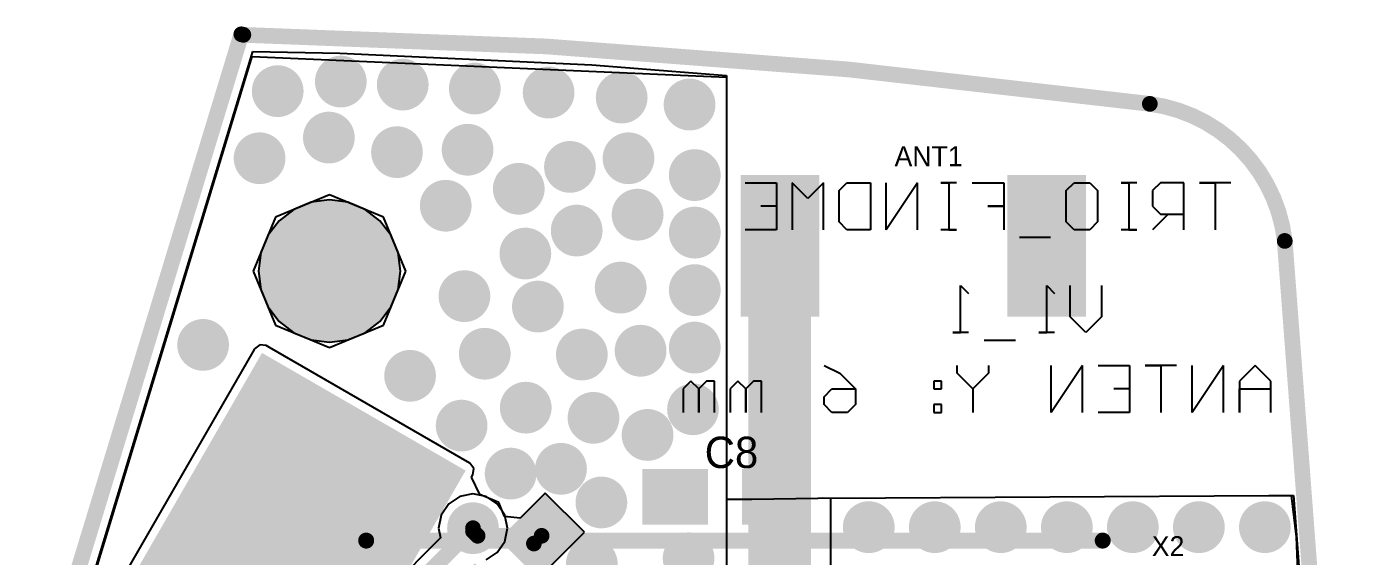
# Model space of a CAD drawing. Header units: millimetres. Extents: x 64.1 to 110.6, y 33.8 to 63.7.
# Drawn here: x 64.09 to 80.94, y 56.92 to 63.69 of the extents above; entities that cross this region are included whole.
import ezdxf

# ---------------------------------------------------------------- set-up
doc = ezdxf.new("R2010")
doc.units = ezdxf.units.MM
for name, color, linetype in [('BottomLayer', 5, 'Continuous'), ('BottomOverlay', 54, 'Continuous'), ('BottomSolder', 6, 'Continuous'), ('KeepOutLayer', 6, 'Continuous'), ('Mechanical16', 56, 'Continuous'), ('MultiLayer', 9, 'Continuous'), ('TopLayer', 1, 'Continuous'), ('TopOverlay', 2, 'Continuous'), ('TopPaste', 8, 'Continuous'), ('TopSolder', 216, 'Continuous'), ('ViaHoleLayer', 16, 'Continuous')]:
    doc.layers.add(name, color=color, linetype=linetype)

# ---------------------------------------------------------------- blocks, each defined once
blk = doc.blocks.new('AMCA31_3')
at = {"layer": 'TopLayer'}
for points in [[(0.8, 2.102), (-0.8, 2.102), (0.8, 1.302), (-0.8, 1.302)], [(0.8, -1.3), (-0.8, -1.3), (0.8, -2.1), (-0.8, -2.1)]]:
    blk.add_solid(points, dxfattribs=at)
at = {"layer": 'TopPaste'}
for points in [[(0.8, 2.102), (-0.8, 2.102), (0.8, 1.302), (-0.8, 1.302)], [(0.8, -1.3), (-0.8, -1.3), (0.8, -2.1), (-0.8, -2.1)]]:
    blk.add_solid(points, dxfattribs=at)
at = {"layer": 'TopSolder'}
for points in [[(0.902, 2.203), (-0.902, 2.203), (0.902, 1.2), (-0.902, 1.2)], [(0.902, -1.198), (-0.902, -1.198), (0.902, -2.202), (-0.902, -2.202)]]:
    blk.add_solid(points, dxfattribs=at)
blk = doc.blocks.new('0402_5')
at = {"layer": 'TopLayer'}
for points in [[(-0.9525, -0.254), (-0.3175, -0.254), (-0.9525, 0.254), (-0.3175, 0.254)], [(0.3175, -0.254), (0.9525, -0.254), (0.3175, 0.254), (0.9525, 0.254)]]:
    blk.add_solid(points, dxfattribs=at)
at = {"layer": 'TopPaste'}
for points in [[(-0.9525, -0.254), (-0.3175, -0.254), (-0.9525, 0.254), (-0.3175, 0.254)], [(0.3175, -0.254), (0.9525, -0.254), (0.3175, 0.254), (0.9525, 0.254)]]:
    blk.add_solid(points, dxfattribs=at)
at = {"layer": 'TopSolder'}
for points in [[(-1.0541, -0.3556), (-0.2159, -0.3556), (-1.0541, 0.3556), (-0.2159, 0.3556)], [(0.2159, -0.3556), (1.0541, -0.3556), (0.2159, 0.3556), (1.0541, 0.3556)]]:
    blk.add_solid(points, dxfattribs=at)
blk = doc.blocks.new('0402_8')
at = {"layer": 'TopLayer'}
for points in [[(-0.9525, -0.254), (-0.3175, -0.254), (-0.9525, 0.254), (-0.3175, 0.254)], [(0.3175, -0.254), (0.9525, -0.254), (0.3175, 0.254), (0.9525, 0.254)]]:
    blk.add_solid(points, dxfattribs=at)
at = {"layer": 'TopPaste'}
for points in [[(-0.9525, -0.254), (-0.3175, -0.254), (-0.9525, 0.254), (-0.3175, 0.254)], [(0.3175, -0.254), (0.9525, -0.254), (0.3175, 0.254), (0.9525, 0.254)]]:
    blk.add_solid(points, dxfattribs=at)
at = {"layer": 'TopSolder'}
for points in [[(-1.0541, -0.3556), (-0.2159, -0.3556), (-1.0541, 0.3556), (-0.2159, 0.3556)], [(0.2159, -0.3556), (1.0541, -0.3556), (0.2159, 0.3556), (1.0541, 0.3556)]]:
    blk.add_solid(points, dxfattribs=at)
blk = doc.blocks.new('0402_22')
at = {"layer": 'TopLayer'}
for points in [[(-0.9525, -0.254), (-0.3175, -0.254), (-0.9525, 0.254), (-0.3175, 0.254)], [(0.3175, -0.254), (0.9525, -0.254), (0.3175, 0.254), (0.9525, 0.254)]]:
    blk.add_solid(points, dxfattribs=at)
at = {"layer": 'TopPaste'}
for points in [[(-0.9525, -0.254), (-0.3175, -0.254), (-0.9525, 0.254), (-0.3175, 0.254)], [(0.3175, -0.254), (0.9525, -0.254), (0.3175, 0.254), (0.9525, 0.254)]]:
    blk.add_solid(points, dxfattribs=at)
at = {"layer": 'TopSolder'}
for points in [[(-1.0541, -0.3556), (-0.2159, -0.3556), (-1.0541, 0.3556), (-0.2159, 0.3556)], [(0.2159, -0.3556), (1.0541, -0.3556), (0.2159, 0.3556), (1.0541, 0.3556)]]:
    blk.add_solid(points, dxfattribs=at)

msp = doc.modelspace()

# ---------------------------------------------------------------- linework, layer by layer
at = {"layer": 'BottomLayer'}
for p, q in [((64.44, 55.04), (66.979, 63.369)), ((66.979, 63.369), (68.09, 63.351)), ((68.09, 63.351), (71.305, 63.2)), ((71.305, 63.2), (73.022, 63.065)), ((73.022, 63.065), (73.022, 61.252)), ((67.505, 61.357), (67.317, 61.213)), ((67.723, 61.448), (67.505, 61.357)), ((67.958, 61.478), (67.723, 61.448)), ((68.193, 61.448), (67.958, 61.478)), ((68.412, 61.357), (68.193, 61.448)), ((68.6, 61.213), (68.412, 61.357)), ((67.317, 61.213), (67.172, 61.025)), ((68.745, 61.025), (68.6, 61.213)), ((73.022, 61.252), (73.022, 60.119)), ((67.172, 61.025), (67.082, 60.806)), ((68.835, 60.806), (68.745, 61.025)), ((67.082, 60.806), (67.051, 60.571)), ((68.866, 60.571), (68.835, 60.806)), ((67.051, 60.571), (67.082, 60.336)), ((68.835, 60.336), (68.866, 60.571)), ((67.082, 60.336), (67.172, 60.117)), ((68.745, 60.117), (68.835, 60.336)), ((67.172, 60.117), (67.317, 59.929)), ((68.6, 59.929), (68.745, 60.117)), ((73.022, 60.119), (73.022, 59.047)), ((67.317, 59.929), (67.505, 59.785)), ((68.412, 59.785), (68.6, 59.929)), ((67.505, 59.785), (67.723, 59.694)), ((67.723, 59.694), (67.958, 59.663)), ((67.958, 59.663), (68.193, 59.694)), ((68.193, 59.694), (68.412, 59.785)), ((73.022, 59.047), (73.022, 58.501)), ((73.022, 58.501), (73.022, 57.663)), ((69.621, 57.697), (69.479, 57.602)), ((69.789, 57.731), (69.621, 57.697)), ((69.957, 57.697), (69.789, 57.731)), ((70.099, 57.602), (69.957, 57.697)), ((73.022, 57.663), (73.345, 57.663)), ((73.345, 57.663), (74.187, 57.675)), ((74.187, 57.675), (74.246, 57.678)), ((74.246, 57.678), (74.356, 57.675)), ((74.356, 57.675), (79.945, 57.707)), ((79.945, 57.707), (80.258, 57.707)), ((80.258, 57.707), (80.442, 55.275)), ((69.384, 57.46), (69.35, 57.292)), ((69.479, 57.602), (69.384, 57.46)), ((70.194, 57.46), (70.099, 57.602)), ((70.228, 57.292), (70.194, 57.46)), ((69.35, 57.292), (69.375, 57.167)), ((70.194, 57.124), (70.228, 57.292)), ((69.375, 57.167), (68.514, 56.306)), ((70.099, 56.982), (70.194, 57.124)), ((69.957, 56.887), (70.099, 56.982))]:
    msp.add_line(p, q, dxfattribs=at)
for points, const_width in [([(67.132, 62.865, 1), (67.462, 62.865, 1)], 0.33), ([(67.937, 62.987, 1), (68.267, 62.987, 1)], 0.33), ([(68.727, 62.948, 1), (69.057, 62.948, 1)], 0.33), ([(69.647, 62.898, 1), (69.977, 62.898, 1)], 0.33), ([(70.589, 62.847, 1), (70.919, 62.847, 1)], 0.33), ([(71.521, 62.783, 1), (71.851, 62.783, 1)], 0.33), ([(72.387, 62.694, 1), (72.718, 62.694, 1)], 0.33), ([(67.785, 62.273, 1), (68.115, 62.273, 1)], 0.33), ([(66.901, 62.009, 1), (67.231, 62.009, 1)], 0.33), ([(68.654, 62.087, 1), (68.984, 62.087, 1)], 0.33), ([(69.555, 62.118, 1), (69.885, 62.118, 1)], 0.33), ([(71.608, 62.009, 1), (71.938, 62.009, 1)], 0.33), ([(70.861, 61.899, 1), (71.191, 61.899, 1)], 0.33), ([(72.453, 61.795, 1), (72.784, 61.795, 1)], 0.33), ([(70.208, 61.62, 1), (70.538, 61.62, 1)], 0.33), ([(69.276, 61.404, 1), (69.606, 61.404, 1)], 0.33), ([(71.724, 61.29, 1), (72.055, 61.29, 1)], 0.33), ([(67.558, 60.571, 1), (68.358, 60.571, 1)], 0.8), ([(70.947, 61.087, 1), (71.277, 61.087, 1)], 0.33), ([(72.453, 61.061, 1), (72.784, 61.061, 1)], 0.33), ([(70.292, 60.794, 1), (70.622, 60.794, 1)], 0.33), ([(71.508, 60.36, 1), (71.839, 60.36, 1)], 0.33), ([(72.453, 60.328, 1), (72.784, 60.328, 1)], 0.33), ([(69.515, 60.251, 1), (69.845, 60.251, 1)], 0.33), ([(70.452, 60.118, 1), (70.782, 60.118, 1)], 0.33), ([(66.18, 59.629, 1), (66.51, 59.629, 1)], 0.33), ([(69.774, 59.517, 1), (70.104, 59.517, 1)], 0.33), ([(71.013, 59.506, 1), (71.343, 59.506, 1)], 0.33), ([(71.762, 59.555, 1), (72.093, 59.555, 1)], 0.33), ([(72.453, 59.595, 1), (72.784, 59.595, 1)], 0.33), ([(68.821, 59.235, 1), (69.151, 59.235, 1)], 0.33), ([(70.297, 58.829, 1), (70.627, 58.829, 1)], 0.33), ([(72.431, 58.808, 1), (72.761, 58.808, 1)], 0.33), ([(71.161, 58.699, 1), (71.491, 58.699, 1)], 0.33), ([(69.479, 58.6, 1), (69.809, 58.6, 1)], 0.33), ([(71.851, 58.481, 1), (72.182, 58.481, 1)], 0.33), ([(70.104, 57.988, 1), (70.434, 57.988, 1)], 0.33), ([(70.746, 58.049, 1), (71.077, 58.049, 1)], 0.33), ([(71.262, 57.62, 1), (71.592, 57.62, 1)], 0.33), ([(69.624, 57.292, 1), (69.954, 57.292, 1)], 0.33), ([(74.673, 57.305, 1), (75.004, 57.305, 1)], 0.33), ([(75.516, 57.305, 1), (75.846, 57.305, 1)], 0.33), ([(76.358, 57.305, 1), (76.688, 57.305, 1)], 0.33), ([(77.201, 57.305, 1), (77.531, 57.305, 1)], 0.33), ([(78.043, 57.305, 1), (78.373, 57.305, 1)], 0.33), ([(78.885, 57.305, 1), (79.216, 57.305, 1)], 0.33), ([(79.728, 57.305, 1), (80.058, 57.305, 1)], 0.33), ([(69.739, 57.292, 1), (69.839, 57.292, 1)], 0.1), ([(71.14, 56.837, 1), (71.47, 56.837, 1)], 0.33), ([(72.375, 56.908, 1), (72.705, 56.908, 1)], 0.33)]:
    msp.add_lwpolyline(points, format="xyb", close=True, dxfattribs=dict(at, const_width=const_width))
at = {"layer": 'BottomLayer', "const_width": 0.2}
msp.add_lwpolyline([(68.659, 56.162), (69.789, 57.292)], dxfattribs=at)
at = {"layer": 'BottomOverlay'}
for p, q in [((73.261, 61.697), (73.661, 61.697)), ((73.661, 61.697), (73.661, 61.097)), ((74.06, 61.497), (73.861, 61.697)), ((73.861, 61.697), (73.861, 61.097)), ((74.26, 61.697), (74.06, 61.497)), ((74.26, 61.097), (74.26, 61.697)), ((74.46, 61.597), (74.56, 61.697)), ((74.56, 61.697), (74.86, 61.697)), ((74.86, 61.697), (74.86, 61.097)), ((75.46, 61.697), (75.06, 61.097)), ((75.06, 61.097), (75.06, 61.697)), ((75.46, 61.097), (75.46, 61.697)), ((75.96, 61.697), (75.76, 61.697)), ((75.76, 61.697), (75.86, 61.697)), ((75.86, 61.697), (75.86, 61.097)), ((76.16, 61.697), (76.56, 61.697)), ((76.56, 61.697), (76.56, 61.397)), ((77.359, 61.597), (77.459, 61.697)), ((77.459, 61.697), (77.659, 61.697)), ((77.659, 61.697), (77.759, 61.597)), ((78.259, 61.697), (78.059, 61.697)), ((78.059, 61.697), (78.159, 61.697)), ((78.159, 61.697), (78.159, 61.097)), ((78.559, 61.697), (78.459, 61.597)), ((78.859, 61.697), (78.559, 61.697)), ((78.859, 61.097), (78.859, 61.697)), ((79.459, 61.697), (79.059, 61.697)), ((79.059, 61.697), (79.259, 61.697)), ((79.259, 61.697), (79.259, 61.097)), ((74.46, 61.197), (74.46, 61.597)), ((77.359, 61.197), (77.359, 61.597)), ((77.759, 61.597), (77.759, 61.197)), ((78.459, 61.597), (78.459, 61.397)), ((73.661, 61.397), (73.461, 61.397)), ((76.56, 61.397), (76.36, 61.397)), ((76.36, 61.397), (76.56, 61.397)), ((76.56, 61.397), (76.56, 61.097)), ((78.459, 61.397), (78.559, 61.297)), ((74.56, 61.097), (74.46, 61.197)), ((77.459, 61.097), (77.359, 61.197)), ((77.759, 61.197), (77.659, 61.097)), ((78.659, 61.297), (78.459, 61.097)), ((78.559, 61.297), (78.859, 61.297)), ((73.661, 61.097), (73.261, 61.097)), ((74.86, 61.097), (74.56, 61.097)), ((75.96, 61.097), (75.76, 61.097)), ((75.86, 61.097), (75.96, 61.097)), ((77.159, 60.997), (76.76, 60.997)), ((77.659, 61.097), (77.459, 61.097)), ((78.259, 61.097), (78.059, 61.097)), ((78.159, 61.097), (78.259, 61.097)), ((76.011, 59.786), (76.011, 60.386)), ((76.011, 60.386), (76.111, 60.286)), ((77.11, 59.786), (77.11, 60.386)), ((77.11, 60.386), (77.21, 60.286)), ((77.41, 59.986), (77.41, 60.386)), ((77.81, 60.386), (77.81, 59.986)), ((77.61, 59.786), (77.41, 59.986)), ((77.81, 59.986), (77.61, 59.786)), ((76.111, 59.786), (75.911, 59.786)), ((75.911, 59.786), (76.011, 59.786)), ((76.711, 59.686), (76.311, 59.686)), ((77.21, 59.786), (77.01, 59.786)), ((77.01, 59.786), (77.11, 59.786)), ((74.269, 59.367), (74.468, 59.267)), ((75.968, 59.267), (75.968, 59.367)), ((76.368, 59.367), (76.368, 59.267)), ((77.567, 59.367), (77.168, 58.768)), ((77.168, 58.768), (77.168, 59.367)), ((77.567, 58.768), (77.567, 59.367)), ((77.767, 59.367), (78.167, 59.367)), ((78.167, 59.367), (78.167, 58.768)), ((78.767, 59.367), (78.367, 59.367)), ((78.367, 59.367), (78.567, 59.367)), ((78.567, 59.367), (78.567, 58.768)), ((79.367, 59.367), (78.967, 58.768)), ((78.967, 58.768), (78.967, 59.367)), ((79.367, 58.768), (79.367, 59.367)), ((79.767, 59.367), (79.567, 59.168)), ((79.967, 59.168), (79.767, 59.367)), ((72.569, 59.168), (72.469, 59.068)), ((72.669, 59.068), (72.569, 59.168)), ((72.769, 59.168), (72.669, 59.068)), ((72.869, 59.168), (72.769, 59.168)), ((72.869, 58.768), (72.869, 59.168)), ((73.169, 59.168), (73.069, 59.068)), ((73.269, 59.068), (73.169, 59.168)), ((73.369, 59.168), (73.269, 59.068)), ((73.469, 59.168), (73.369, 59.168)), ((73.469, 58.768), (73.469, 59.168)), ((74.468, 59.267), (74.668, 59.068)), ((75.768, 59.168), (75.668, 59.168)), ((75.668, 59.168), (75.668, 59.068)), ((75.768, 59.068), (75.768, 59.168)), ((76.168, 59.068), (75.968, 59.267)), ((76.368, 59.267), (76.168, 59.068)), ((79.567, 59.168), (79.567, 58.768)), ((79.967, 58.768), (79.967, 59.168)), ((72.469, 59.068), (72.469, 58.768)), ((72.669, 59.068), (72.669, 58.768)), ((72.669, 58.768), (72.669, 59.068)), ((73.069, 59.068), (73.069, 58.768)), ((73.269, 59.068), (73.269, 58.768)), ((73.269, 58.768), (73.269, 59.068)), ((74.269, 58.968), (74.368, 59.068)), ((74.269, 58.868), (74.269, 58.968)), ((74.368, 59.068), (74.668, 59.068)), ((74.668, 59.068), (74.668, 58.868)), ((75.668, 59.068), (75.768, 59.068)), ((76.168, 59.068), (76.168, 58.768)), ((78.167, 59.068), (77.967, 59.068)), ((79.567, 58.768), (79.567, 59.068)), ((79.567, 59.068), (79.967, 59.068)), ((74.368, 58.768), (74.269, 58.868)), ((74.668, 58.868), (74.568, 58.768)), ((75.768, 58.868), (75.668, 58.868)), ((75.668, 58.868), (75.668, 58.768)), ((75.768, 58.768), (75.768, 58.868)), ((74.568, 58.768), (74.368, 58.768)), ((75.668, 58.768), (75.768, 58.768)), ((78.167, 58.768), (77.767, 58.768))]:
    msp.add_line(p, q, dxfattribs=at)
at = {"layer": 'BottomSolder', "const_width": 0.902}
msp.add_lwpolyline([(67.508, 60.571, 1), (68.409, 60.571, 1)], format="xyb", close=True, dxfattribs=at)
at = {"layer": 'KeepOutLayer', "const_width": 0.2}
msp.add_lwpolyline([(64.191, 54.922), (66.833, 63.59)], dxfattribs=at)
at = {"layer": 'KeepOutLayer', "const_width": 0.1}
for points in [[(66.783, 63.59, 1), (66.883, 63.59, 1)], [(66.809, 63.583, 1), (66.909, 63.583, 1)], [(78.375, 62.703, 1), (78.475, 62.703, 1)], [(78.375, 62.703, 1), (78.475, 62.703, 1)], [(80.096, 60.955, 1), (80.196, 60.955, 1)], [(80.097, 60.955, 1), (80.197, 60.955, 1)]]:
    msp.add_lwpolyline(points, format="xyb", close=True, dxfattribs=at)
at = {"layer": 'KeepOutLayer', "const_width": 0.2}
for points in [[(66.859, 63.583, -0.028269), (78.425, 62.703)], [(78.425, 62.703, -0.342893), (80.147, 60.955)], [(80.146, 60.955, -0.057889), (80.112, 36.549)]]:
    msp.add_lwpolyline(points, format="xyb", dxfattribs=at)
at = {"layer": 'Mechanical16', "const_width": 0.203}
msp.add_lwpolyline([(68.426, 57.134), (77.824, 57.134)], dxfattribs=at)
at = {"layer": 'Mechanical16', "const_width": 0.102}
for points in [[(68.375, 57.134, 1), (68.477, 57.134, 1)], [(77.773, 57.134, 1), (77.875, 57.134, 1)]]:
    msp.add_lwpolyline(points, format="xyb", close=True, dxfattribs=at)
at = {"layer": 'MultiLayer'}
for points, const_width in [([(67.132, 62.865, 1), (67.462, 62.865, 1)], 0.33), ([(67.937, 62.987, 1), (68.267, 62.987, 1)], 0.33), ([(68.727, 62.948, 1), (69.057, 62.948, 1)], 0.33), ([(69.647, 62.898, 1), (69.977, 62.898, 1)], 0.33), ([(70.589, 62.847, 1), (70.919, 62.847, 1)], 0.33), ([(71.521, 62.783, 1), (71.851, 62.783, 1)], 0.33), ([(72.387, 62.694, 1), (72.718, 62.694, 1)], 0.33), ([(67.785, 62.273, 1), (68.115, 62.273, 1)], 0.33), ([(66.901, 62.009, 1), (67.231, 62.009, 1)], 0.33), ([(68.654, 62.087, 1), (68.984, 62.087, 1)], 0.33), ([(69.555, 62.118, 1), (69.885, 62.118, 1)], 0.33), ([(71.608, 62.009, 1), (71.938, 62.009, 1)], 0.33), ([(70.861, 61.899, 1), (71.191, 61.899, 1)], 0.33), ([(72.453, 61.795, 1), (72.784, 61.795, 1)], 0.33), ([(70.208, 61.62, 1), (70.538, 61.62, 1)], 0.33), ([(69.276, 61.404, 1), (69.606, 61.404, 1)], 0.33), ([(71.724, 61.29, 1), (72.055, 61.29, 1)], 0.33), ([(67.558, 60.571, 1), (68.358, 60.571, 1)], 0.8), ([(70.947, 61.087, 1), (71.277, 61.087, 1)], 0.33), ([(72.453, 61.061, 1), (72.784, 61.061, 1)], 0.33), ([(70.292, 60.794, 1), (70.622, 60.794, 1)], 0.33), ([(71.508, 60.36, 1), (71.839, 60.36, 1)], 0.33), ([(72.453, 60.328, 1), (72.784, 60.328, 1)], 0.33), ([(69.515, 60.251, 1), (69.845, 60.251, 1)], 0.33), ([(70.452, 60.118, 1), (70.782, 60.118, 1)], 0.33), ([(66.18, 59.629, 1), (66.51, 59.629, 1)], 0.33), ([(69.774, 59.517, 1), (70.104, 59.517, 1)], 0.33), ([(71.013, 59.506, 1), (71.343, 59.506, 1)], 0.33), ([(71.762, 59.555, 1), (72.093, 59.555, 1)], 0.33), ([(72.453, 59.595, 1), (72.784, 59.595, 1)], 0.33), ([(68.821, 59.235, 1), (69.151, 59.235, 1)], 0.33), ([(70.297, 58.829, 1), (70.627, 58.829, 1)], 0.33), ([(72.431, 58.808, 1), (72.761, 58.808, 1)], 0.33), ([(71.161, 58.699, 1), (71.491, 58.699, 1)], 0.33), ([(69.479, 58.6, 1), (69.809, 58.6, 1)], 0.33), ([(71.851, 58.481, 1), (72.182, 58.481, 1)], 0.33), ([(70.104, 57.988, 1), (70.434, 57.988, 1)], 0.33), ([(70.746, 58.049, 1), (71.077, 58.049, 1)], 0.33), ([(71.262, 57.62, 1), (71.592, 57.62, 1)], 0.33), ([(69.624, 57.292, 1), (69.954, 57.292, 1)], 0.33), ([(74.673, 57.305, 1), (75.004, 57.305, 1)], 0.33), ([(75.516, 57.305, 1), (75.846, 57.305, 1)], 0.33), ([(76.358, 57.305, 1), (76.688, 57.305, 1)], 0.33), ([(77.201, 57.305, 1), (77.531, 57.305, 1)], 0.33), ([(78.043, 57.305, 1), (78.373, 57.305, 1)], 0.33), ([(78.885, 57.305, 1), (79.216, 57.305, 1)], 0.33), ([(79.728, 57.305, 1), (80.058, 57.305, 1)], 0.33), ([(71.14, 56.837, 1), (71.47, 56.837, 1)], 0.33), ([(72.375, 56.908, 1), (72.705, 56.908, 1)], 0.33)]:
    msp.add_lwpolyline(points, format="xyb", close=True, dxfattribs=dict(at, const_width=const_width))
at = {"layer": 'TopLayer'}
for p, q in [((64.789, 56.143), (66.973, 63.308)), ((66.973, 63.308), (73.022, 63.044)), ((73.022, 63.044), (73.022, 61.252)), ((67.958, 61.545), (67.27, 61.26)), ((68.647, 61.26), (67.958, 61.545)), ((67.27, 61.26), (66.984, 60.571)), ((68.933, 60.571), (68.647, 61.26)), ((73.022, 61.252), (73.022, 60.119)), ((66.984, 60.571), (67.27, 59.882)), ((68.647, 59.882), (68.933, 60.571)), ((73.022, 60.119), (73.022, 59.047)), ((67.27, 59.882), (67.958, 59.597)), ((67.958, 59.597), (68.647, 59.882)), ((67.069, 59.631), (67.003, 59.581)), ((67.151, 59.62), (67.069, 59.631)), ((66.98, 59.54), (64.973, 56.063)), ((67.003, 59.581), (66.98, 59.54)), ((67.003, 59.581), (67.003, 59.581)), ((67.192, 59.597), (67.151, 59.62)), ((67.151, 59.62), (67.151, 59.62)), ((69.749, 58.12), (67.192, 59.597)), ((73.022, 59.047), (73.022, 58.501)), ((73.022, 58.501), (73.022, 56.959)), ((69.8, 58.055), (69.749, 58.12)), ((69.772, 57.942), (69.789, 57.972)), ((69.789, 57.972), (69.8, 58.055)), ((69.875, 57.722), (69.772, 57.942)), ((70.118, 57.621), (69.875, 57.722)), ((70.193, 57.441), (70.118, 57.621)), ((70.71, 57.74), (70.39, 57.421)), ((71.21, 57.24), (70.71, 57.74)), ((74.356, 57.675), (79.945, 57.707)), ((74.356, 56.512), (74.356, 57.675)), ((79.945, 57.707), (80.229, 57.707)), ((80.229, 57.707), (80.292, 57.182)), ((70.39, 57.421), (70.193, 57.441)), ((70.783, 56.812), (71.21, 57.24)), ((80.292, 57.182), (80.528, 51.157)), ((73.022, 56.959), (73.022, 56.2))]:
    msp.add_line(p, q, dxfattribs=at)
for points, const_width in [([(67.132, 62.865, 1), (67.462, 62.865, 1)], 0.33), ([(67.937, 62.987, 1), (68.267, 62.987, 1)], 0.33), ([(68.727, 62.948, 1), (69.057, 62.948, 1)], 0.33), ([(69.647, 62.898, 1), (69.977, 62.898, 1)], 0.33), ([(70.589, 62.847, 1), (70.919, 62.847, 1)], 0.33), ([(71.521, 62.783, 1), (71.851, 62.783, 1)], 0.33), ([(72.387, 62.694, 1), (72.718, 62.694, 1)], 0.33), ([(67.785, 62.273, 1), (68.115, 62.273, 1)], 0.33), ([(66.901, 62.009, 1), (67.231, 62.009, 1)], 0.33), ([(68.654, 62.087, 1), (68.984, 62.087, 1)], 0.33), ([(69.555, 62.118, 1), (69.885, 62.118, 1)], 0.33), ([(71.608, 62.009, 1), (71.938, 62.009, 1)], 0.33), ([(70.861, 61.899, 1), (71.191, 61.899, 1)], 0.33), ([(72.453, 61.795, 1), (72.784, 61.795, 1)], 0.33), ([(70.208, 61.62, 1), (70.538, 61.62, 1)], 0.33), ([(69.276, 61.404, 1), (69.606, 61.404, 1)], 0.33), ([(71.724, 61.29, 1), (72.055, 61.29, 1)], 0.33), ([(67.558, 60.571, 1), (68.358, 60.571, 1)], 0.8), ([(70.947, 61.087, 1), (71.277, 61.087, 1)], 0.33), ([(72.453, 61.061, 1), (72.784, 61.061, 1)], 0.33), ([(70.292, 60.794, 1), (70.622, 60.794, 1)], 0.33), ([(71.508, 60.36, 1), (71.839, 60.36, 1)], 0.33), ([(72.453, 60.328, 1), (72.784, 60.328, 1)], 0.33), ([(69.515, 60.251, 1), (69.845, 60.251, 1)], 0.33), ([(70.452, 60.118, 1), (70.782, 60.118, 1)], 0.33), ([(66.18, 59.629, 1), (66.51, 59.629, 1)], 0.33), ([(69.774, 59.517, 1), (70.104, 59.517, 1)], 0.33), ([(71.013, 59.506, 1), (71.343, 59.506, 1)], 0.33), ([(71.762, 59.555, 1), (72.093, 59.555, 1)], 0.33), ([(72.453, 59.595, 1), (72.784, 59.595, 1)], 0.33), ([(68.821, 59.235, 1), (69.151, 59.235, 1)], 0.33), ([(70.297, 58.829, 1), (70.627, 58.829, 1)], 0.33), ([(72.431, 58.808, 1), (72.761, 58.808, 1)], 0.33), ([(71.161, 58.699, 1), (71.491, 58.699, 1)], 0.33), ([(69.479, 58.6, 1), (69.809, 58.6, 1)], 0.33), ([(71.851, 58.481, 1), (72.182, 58.481, 1)], 0.33), ([(70.104, 57.988, 1), (70.434, 57.988, 1)], 0.33), ([(70.746, 58.049, 1), (71.077, 58.049, 1)], 0.33), ([(71.262, 57.62, 1), (71.592, 57.62, 1)], 0.33), ([(69.624, 57.292, 1), (69.954, 57.292, 1)], 0.33), ([(74.673, 57.305, 1), (75.004, 57.305, 1)], 0.33), ([(75.516, 57.305, 1), (75.846, 57.305, 1)], 0.33), ([(76.358, 57.305, 1), (76.688, 57.305, 1)], 0.33), ([(77.201, 57.305, 1), (77.531, 57.305, 1)], 0.33), ([(78.043, 57.305, 1), (78.373, 57.305, 1)], 0.33), ([(78.885, 57.305, 1), (79.216, 57.305, 1)], 0.33), ([(79.728, 57.305, 1), (80.058, 57.305, 1)], 0.33), ([(69.739, 57.254, 1), (69.839, 57.254, 1)], 0.1), ([(69.798, 57.195, 1), (69.898, 57.195, 1)], 0.1), ([(69.798, 57.195, 1), (69.898, 57.195, 1)], 0.1), ([(70.615, 57.195, 1), (70.715, 57.195, 1)], 0.1), ([(70.615, 57.195, 1), (70.715, 57.195, 1)], 0.1), ([(70.516, 57.096, 1), (70.616, 57.096, 1)], 0.1), ([(70.516, 57.096, 1), (70.616, 57.096, 1)], 0.1), ([(71.14, 56.837, 1), (71.47, 56.837, 1)], 0.33), ([(72.375, 56.908, 1), (72.705, 56.908, 1)], 0.33)]:
    msp.add_lwpolyline(points, format="xyb", close=True, dxfattribs=dict(at, const_width=const_width))
at = {"layer": 'TopLayer', "const_width": 0.2}
for points in [[(69.789, 57.254), (69.848, 57.195)], [(69.848, 57.195), (70.665, 57.195)], [(70.566, 57.096), (70.665, 57.195)], [(70.566, 56.2), (70.566, 57.096)]]:
    msp.add_lwpolyline(points, dxfattribs=at)
at = {"layer": 'TopLayer'}
for points in [[(73.303, 56.232), (74.102, 56.232), (73.303, 61.678), (74.102, 61.678)], [(67.195, 53.696), (69.695, 58.027), (64.597, 55.196), (67.097, 59.527)]]:
    msp.add_solid(points, dxfattribs=at)
at = {"layer": 'TopSolder', "const_width": 0.902}
msp.add_lwpolyline([(67.508, 60.571, 1), (68.409, 60.571, 1)], format="xyb", close=True, dxfattribs=at)
at = {"layer": 'TopSolder'}
msp.add_solid([(67.195, 53.696), (69.695, 58.027), (64.597, 55.196), (67.097, 59.527)], dxfattribs=at)
at = {"layer": 'ViaHoleLayer'}
for points, const_width in [([(68.039, 62.987, 1), (68.166, 62.987, 1)], 0.127), ([(68.829, 62.948, 1), (68.956, 62.948, 1)], 0.127), ([(69.748, 62.898, 1), (69.875, 62.898, 1)], 0.127), ([(67.234, 62.865, 1), (67.361, 62.865, 1)], 0.127), ([(70.691, 62.847, 1), (70.818, 62.847, 1)], 0.127), ([(71.623, 62.783, 1), (71.75, 62.783, 1)], 0.127), ([(72.489, 62.694, 1), (72.616, 62.694, 1)], 0.127), ([(67.886, 62.273, 1), (68.013, 62.273, 1)], 0.127), ([(68.755, 62.087, 1), (68.882, 62.087, 1)], 0.127), ([(69.657, 62.118, 1), (69.784, 62.118, 1)], 0.127), ([(67.003, 62.009, 1), (67.13, 62.009, 1)], 0.127), ([(70.962, 61.899, 1), (71.089, 61.899, 1)], 0.127), ([(71.709, 62.009, 1), (71.836, 62.009, 1)], 0.127), ([(72.555, 61.795, 1), (72.682, 61.795, 1)], 0.127), ([(70.31, 61.62, 1), (70.437, 61.62, 1)], 0.127), ([(69.377, 61.404, 1), (69.504, 61.404, 1)], 0.127), ([(67.558, 60.571, 1), (68.358, 60.571, 1)], 0.8), ([(71.826, 61.29, 1), (71.953, 61.29, 1)], 0.127), ([(71.049, 61.087, 1), (71.176, 61.087, 1)], 0.127), ([(72.555, 61.061, 1), (72.682, 61.061, 1)], 0.127), ([(70.393, 60.794, 1), (70.52, 60.794, 1)], 0.127), ([(71.61, 60.36, 1), (71.737, 60.36, 1)], 0.127), ([(69.616, 60.251, 1), (69.743, 60.251, 1)], 0.127), ([(72.555, 60.328, 1), (72.682, 60.328, 1)], 0.127), ([(70.553, 60.118, 1), (70.68, 60.118, 1)], 0.127), ([(66.281, 59.629, 1), (66.408, 59.629, 1)], 0.127), ([(69.875, 59.517, 1), (70.002, 59.517, 1)], 0.127), ([(71.115, 59.506, 1), (71.242, 59.506, 1)], 0.127), ([(71.864, 59.555, 1), (71.991, 59.555, 1)], 0.127), ([(72.555, 59.595, 1), (72.682, 59.595, 1)], 0.127), ([(68.923, 59.235, 1), (69.05, 59.235, 1)], 0.127), ([(70.399, 58.829, 1), (70.526, 58.829, 1)], 0.127), ([(71.262, 58.699, 1), (71.389, 58.699, 1)], 0.127), ([(72.532, 58.808, 1), (72.659, 58.808, 1)], 0.127), ([(69.581, 58.6, 1), (69.708, 58.6, 1)], 0.127), ([(71.953, 58.481, 1), (72.08, 58.481, 1)], 0.127), ([(70.205, 57.988, 1), (70.332, 57.988, 1)], 0.127), ([(70.848, 58.049, 1), (70.975, 58.049, 1)], 0.127), ([(71.364, 57.62, 1), (71.491, 57.62, 1)], 0.127), ([(69.725, 57.292, 1), (69.852, 57.292, 1)], 0.127), ([(74.775, 57.305, 1), (74.902, 57.305, 1)], 0.127), ([(75.617, 57.305, 1), (75.744, 57.305, 1)], 0.127), ([(76.46, 57.305, 1), (76.587, 57.305, 1)], 0.127), ([(77.302, 57.305, 1), (77.429, 57.305, 1)], 0.127), ([(78.145, 57.305, 1), (78.272, 57.305, 1)], 0.127), ([(78.987, 57.305, 1), (79.114, 57.305, 1)], 0.127), ([(79.83, 57.305, 1), (79.957, 57.305, 1)], 0.127), ([(71.242, 56.837, 1), (71.369, 56.837, 1)], 0.127), ([(72.476, 56.908, 1), (72.603, 56.908, 1)], 0.127)]:
    msp.add_lwpolyline(points, format="xyb", close=True, dxfattribs=dict(at, const_width=const_width))

# ---------------------------------------------------------------- block references
for name, p, rotation in [('AMCA31_3', (75.408, 60.892), 270), ('0402_5', (73.005, 57.692), 180), ('0402_8', (70.216, 56.746), 45), ('0402_22', (73.698, 56.019), 90)]:
    msp.add_blockref(name, p, dxfattribs=dict(rotation=rotation))

# ---------------------------------------------------------------- texts
at = {"layer": 'Mechanical16'}
for s, p in [('ANT1', (75.168, 61.908)), ('X2', (78.45, 56.936))]:
    msp.add_text(s, height=0.254, dxfattribs=at).set_placement(p)
at = {"layer": 'TopOverlay'}
msp.add_text('C8', height=0.4, dxfattribs=at).set_placement((72.745, 58.059))

doc.saveas('drawing.dxf')
